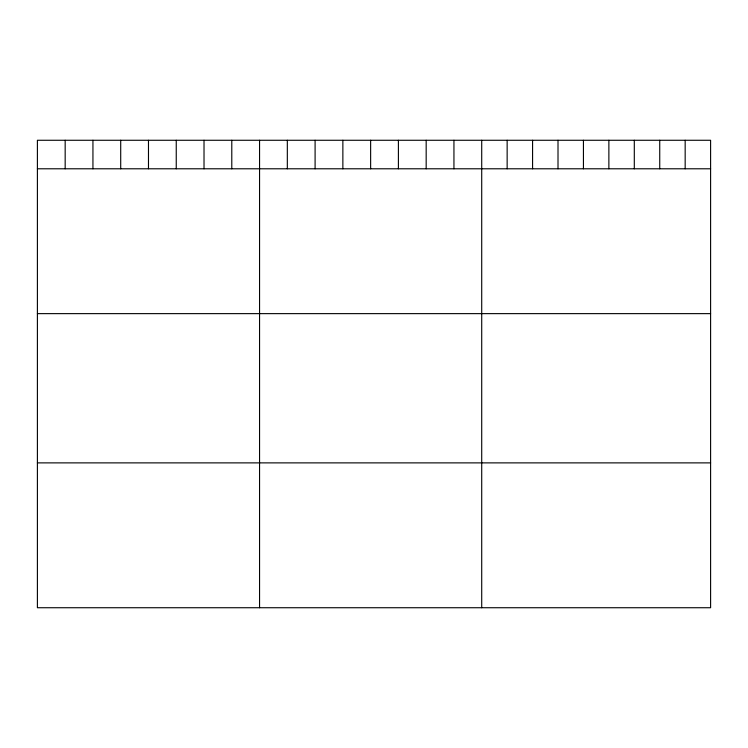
<?xml version="1.0" encoding="UTF-8"?>
<svg xmlns="http://www.w3.org/2000/svg" width="748" height="748" viewBox="0 0 748 748"><rect width="100%" height="100%" fill="white"/><g stroke="black" fill="none" stroke-linecap="round" stroke-linejoin="round"><path stroke-width="1.12" d="M710.6 168.786L710.6 607.731L37.4 607.731L37.4 140.269L710.6 140.269L710.6 168.786L37.4 168.786M37.4 313.636L710.6 313.636M37.4 462.881L710.6 462.881M685.168 140.269L685.168 168.786M659.736 140.269L659.736 168.786M634.304 140.269L634.304 168.786M608.872 140.269L608.872 168.786M583.44 140.269L583.44 168.786M558.008 140.269L558.008 168.786M532.576 140.269L532.576 168.786M507.144 140.269L507.144 168.786M481.712 140.269L481.712 607.731M453.943 140.269L453.943 168.786M426.173 140.269L426.173 168.786M398.404 140.269L398.404 168.786M370.634 140.269L370.634 168.786M342.865 140.269L342.865 168.786M315.095 140.269L315.095 168.786M287.326 140.269L287.326 168.786M259.556 140.269L259.556 607.731M231.787 140.269L231.787 168.786M204.017 140.269L204.017 168.786M176.248 140.269L176.248 168.786M148.478 140.269L148.478 168.786M120.709 140.269L120.709 168.786M92.939 140.269L92.939 168.786M65.169 140.269L65.169 168.786"/></g></svg>
